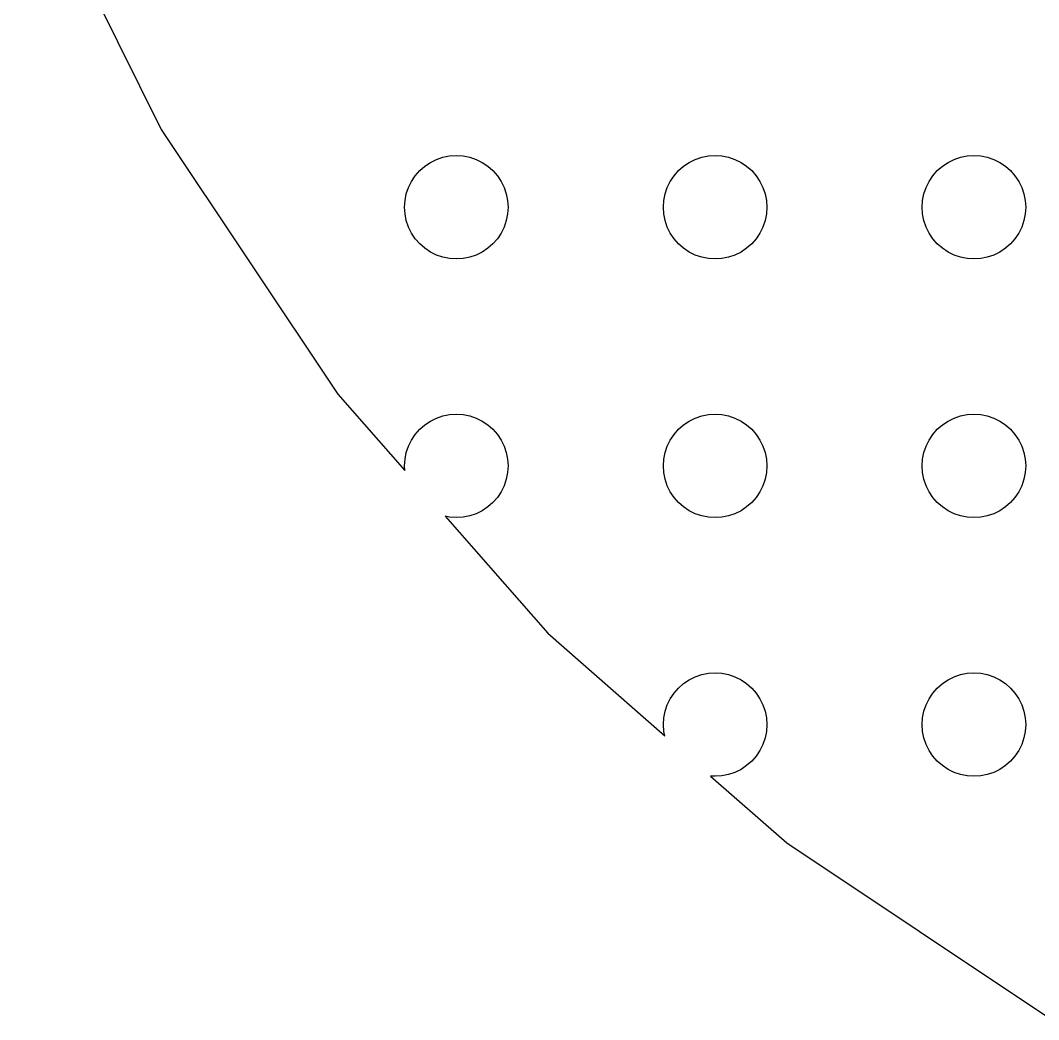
# Model space of a CAD drawing. Header units: metres. Extents: x -141 to 141, y -141 to 141.
# Drawn here: x -130.3 to -71.2, y -122.1 to -64.2 of the extents above; entities that cross this region are included whole.
import ezdxf

# ---------------------------------------------------------------- set-up
doc = ezdxf.new("R2010")
doc.units = ezdxf.units.M

msp = doc.modelspace()

# ---------------------------------------------------------------- linework, layer by layer
for p, q in [((-130.267, -53.9584), (-122.11, -70.5)), ((-122.11, -70.5), (-111.863, -85.8354)), ((-105.392, -72.0257), (-105, -72)), ((-105, -72), (-104.608, -72.0257)), ((-90.3916, -72.0257), (-90, -72)), ((-90, -72), (-89.6084, -72.0257)), ((-75.3916, -72.0257), (-75, -72)), ((-75, -72), (-74.6084, -72.0257)), ((-106.826, -72.6199), (-106.5, -72.4019)), ((-106.5, -72.4019), (-106.148, -72.2284)), ((-106.148, -72.2284), (-105.776, -72.1022)), ((-105.776, -72.1022), (-105.392, -72.0257)), ((-104.608, -72.0257), (-104.224, -72.1022)), ((-104.224, -72.1022), (-103.852, -72.2284)), ((-103.852, -72.2284), (-103.5, -72.4019)), ((-103.5, -72.4019), (-103.174, -72.6199)), ((-91.8263, -72.6199), (-91.5, -72.4019)), ((-91.5, -72.4019), (-91.148, -72.2284)), ((-91.148, -72.2284), (-90.7765, -72.1022)), ((-90.7765, -72.1022), (-90.3916, -72.0257)), ((-89.6084, -72.0257), (-89.2235, -72.1022)), ((-89.2235, -72.1022), (-88.8519, -72.2284)), ((-88.8519, -72.2284), (-88.5, -72.4019)), ((-88.5, -72.4019), (-88.1737, -72.6199)), ((-76.8263, -72.6199), (-76.5, -72.4019)), ((-76.5, -72.4019), (-76.148, -72.2284)), ((-76.148, -72.2284), (-75.7765, -72.1022)), ((-75.7765, -72.1022), (-75.3916, -72.0257)), ((-74.6084, -72.0257), (-74.2235, -72.1022)), ((-74.2235, -72.1022), (-73.8519, -72.2284)), ((-73.8519, -72.2284), (-73.5, -72.4019)), ((-73.5, -72.4019), (-73.1737, -72.6199)), ((-107.598, -73.5), (-107.38, -73.1737)), ((-107.38, -73.1737), (-107.121, -72.8787)), ((-107.121, -72.8787), (-106.826, -72.6199)), ((-103.174, -72.6199), (-102.879, -72.8787)), ((-102.879, -72.8787), (-102.62, -73.1737)), ((-102.62, -73.1737), (-102.402, -73.5)), ((-92.5981, -73.5), (-92.3801, -73.1737)), ((-92.3801, -73.1737), (-92.1213, -72.8787)), ((-92.1213, -72.8787), (-91.8263, -72.6199)), ((-88.1737, -72.6199), (-87.8787, -72.8787)), ((-87.8787, -72.8787), (-87.6199, -73.1737)), ((-87.6199, -73.1737), (-87.4019, -73.5)), ((-77.5981, -73.5), (-77.3801, -73.1737)), ((-77.3801, -73.1737), (-77.1213, -72.8787)), ((-77.1213, -72.8787), (-76.8263, -72.6199)), ((-73.1737, -72.6199), (-72.8787, -72.8787)), ((-72.8787, -72.8787), (-72.6199, -73.1737)), ((-72.6199, -73.1737), (-72.4019, -73.5)), ((-107.772, -73.8519), (-107.598, -73.5)), ((-102.402, -73.5), (-102.228, -73.8519)), ((-92.7716, -73.8519), (-92.5981, -73.5)), ((-87.4019, -73.5), (-87.2284, -73.8519)), ((-77.7716, -73.8519), (-77.5981, -73.5)), ((-72.4019, -73.5), (-72.2284, -73.8519)), ((-107.974, -74.6084), (-107.898, -74.2235)), ((-107.898, -74.2235), (-107.772, -73.8519)), ((-102.228, -73.8519), (-102.102, -74.2235)), ((-102.102, -74.2235), (-102.026, -74.6084)), ((-92.9743, -74.6084), (-92.8978, -74.2235)), ((-92.8978, -74.2235), (-92.7716, -73.8519)), ((-87.2284, -73.8519), (-87.1022, -74.2235)), ((-87.1022, -74.2235), (-87.0257, -74.6084)), ((-77.9743, -74.6084), (-77.8978, -74.2235)), ((-77.8978, -74.2235), (-77.7716, -73.8519)), ((-72.2284, -73.8519), (-72.1022, -74.2235)), ((-72.1022, -74.2235), (-72.0257, -74.6084)), ((-108, -75), (-107.974, -74.6084)), ((-102.026, -74.6084), (-102, -75)), ((-93, -75), (-92.9743, -74.6084)), ((-87.0257, -74.6084), (-87, -75)), ((-78, -75), (-77.9743, -74.6084)), ((-72.0257, -74.6084), (-72, -75)), ((-107.974, -75.3916), (-108, -75)), ((-107.898, -75.7765), (-107.974, -75.3916)), ((-102.026, -75.3916), (-102.102, -75.7765)), ((-102, -75), (-102.026, -75.3916)), ((-92.9743, -75.3916), (-93, -75)), ((-92.8978, -75.7765), (-92.9743, -75.3916)), ((-87.0257, -75.3916), (-87.1022, -75.7765)), ((-87, -75), (-87.0257, -75.3916)), ((-77.9743, -75.3916), (-78, -75)), ((-77.8978, -75.7765), (-77.9743, -75.3916)), ((-72.0257, -75.3916), (-72.1022, -75.7765)), ((-72, -75), (-72.0257, -75.3916)), ((-107.772, -76.148), (-107.898, -75.7765)), ((-102.102, -75.7765), (-102.228, -76.148)), ((-92.7716, -76.148), (-92.8978, -75.7765)), ((-87.1022, -75.7765), (-87.2284, -76.148)), ((-77.7716, -76.148), (-77.8978, -75.7765)), ((-72.1022, -75.7765), (-72.2284, -76.148)), ((-107.598, -76.5), (-107.772, -76.148)), ((-107.38, -76.8263), (-107.598, -76.5)), ((-102.402, -76.5), (-102.62, -76.8263)), ((-102.228, -76.148), (-102.402, -76.5)), ((-92.5981, -76.5), (-92.7716, -76.148)), ((-92.3801, -76.8263), (-92.5981, -76.5)), ((-87.4019, -76.5), (-87.6199, -76.8263)), ((-87.2284, -76.148), (-87.4019, -76.5)), ((-77.5981, -76.5), (-77.7716, -76.148)), ((-77.3801, -76.8263), (-77.5981, -76.5)), ((-72.4019, -76.5), (-72.6199, -76.8263)), ((-72.2284, -76.148), (-72.4019, -76.5)), ((-107.121, -77.1213), (-107.38, -76.8263)), ((-106.826, -77.3801), (-107.121, -77.1213)), ((-102.879, -77.1213), (-103.174, -77.3801)), ((-102.62, -76.8263), (-102.879, -77.1213)), ((-92.1213, -77.1213), (-92.3801, -76.8263)), ((-91.8263, -77.3801), (-92.1213, -77.1213)), ((-87.8787, -77.1213), (-88.1737, -77.3801)), ((-87.6199, -76.8263), (-87.8787, -77.1213)), ((-77.1213, -77.1213), (-77.3801, -76.8263)), ((-76.8263, -77.3801), (-77.1213, -77.1213)), ((-72.8787, -77.1213), (-73.1737, -77.3801)), ((-72.6199, -76.8263), (-72.8787, -77.1213)), ((-106.5, -77.5981), (-106.826, -77.3801)), ((-106.148, -77.7716), (-106.5, -77.5981)), ((-105.776, -77.8978), (-106.148, -77.7716)), ((-105.392, -77.9743), (-105.776, -77.8978)), ((-104.224, -77.8978), (-104.608, -77.9743)), ((-103.852, -77.7716), (-104.224, -77.8978)), ((-103.5, -77.5981), (-103.852, -77.7716)), ((-103.174, -77.3801), (-103.5, -77.5981)), ((-91.5, -77.5981), (-91.8263, -77.3801)), ((-91.148, -77.7716), (-91.5, -77.5981)), ((-90.7765, -77.8978), (-91.148, -77.7716)), ((-90.3916, -77.9743), (-90.7765, -77.8978)), ((-89.2235, -77.8978), (-89.6084, -77.9743)), ((-88.8519, -77.7716), (-89.2235, -77.8978)), ((-88.5, -77.5981), (-88.8519, -77.7716)), ((-88.1737, -77.3801), (-88.5, -77.5981)), ((-76.5, -77.5981), (-76.8263, -77.3801)), ((-76.148, -77.7716), (-76.5, -77.5981)), ((-75.7765, -77.8978), (-76.148, -77.7716)), ((-75.3916, -77.9743), (-75.7765, -77.8978)), ((-74.2235, -77.8978), (-74.6084, -77.9743)), ((-73.8519, -77.7716), (-74.2235, -77.8978)), ((-73.5, -77.5981), (-73.8519, -77.7716)), ((-73.1737, -77.3801), (-73.5, -77.5981)), ((-105, -78), (-105.392, -77.9743)), ((-104.608, -77.9743), (-105, -78)), ((-90, -78), (-90.3916, -77.9743)), ((-89.6084, -77.9743), (-90, -78)), ((-75, -78), (-75.3916, -77.9743)), ((-74.6084, -77.9743), (-75, -78)), ((-111.863, -85.8354), (-107.983, -90.2594)), ((-106.5, -87.4019), (-106.148, -87.2284)), ((-106.148, -87.2284), (-105.776, -87.1022)), ((-105.776, -87.1022), (-105.392, -87.0257)), ((-105.392, -87.0257), (-105, -87)), ((-105, -87), (-104.608, -87.0257)), ((-104.608, -87.0257), (-104.224, -87.1022)), ((-104.224, -87.1022), (-103.852, -87.2284)), ((-103.852, -87.2284), (-103.5, -87.4019)), ((-91.5, -87.4019), (-91.148, -87.2284)), ((-91.148, -87.2284), (-90.7765, -87.1022)), ((-90.7765, -87.1022), (-90.3916, -87.0257)), ((-90.3916, -87.0257), (-90, -87)), ((-90, -87), (-89.6084, -87.0257)), ((-89.6084, -87.0257), (-89.2235, -87.1022)), ((-89.2235, -87.1022), (-88.8519, -87.2284)), ((-88.8519, -87.2284), (-88.5, -87.4019)), ((-76.5, -87.4019), (-76.148, -87.2284)), ((-76.148, -87.2284), (-75.7765, -87.1022)), ((-75.7765, -87.1022), (-75.3916, -87.0257)), ((-75.3916, -87.0257), (-75, -87)), ((-75, -87), (-74.6084, -87.0257)), ((-74.6084, -87.0257), (-74.2235, -87.1022)), ((-74.2235, -87.1022), (-73.8519, -87.2284)), ((-73.8519, -87.2284), (-73.5, -87.4019)), ((-107.38, -88.1737), (-107.121, -87.8787)), ((-107.121, -87.8787), (-106.826, -87.6199)), ((-106.826, -87.6199), (-106.5, -87.4019)), ((-103.5, -87.4019), (-103.174, -87.6199)), ((-103.174, -87.6199), (-102.879, -87.8787)), ((-102.879, -87.8787), (-102.62, -88.1737)), ((-92.3801, -88.1737), (-92.1213, -87.8787)), ((-92.1213, -87.8787), (-91.8263, -87.6199)), ((-91.8263, -87.6199), (-91.5, -87.4019)), ((-88.5, -87.4019), (-88.1737, -87.6199)), ((-88.1737, -87.6199), (-87.8787, -87.8787)), ((-87.8787, -87.8787), (-87.6199, -88.1737)), ((-77.3801, -88.1737), (-77.1213, -87.8787)), ((-77.1213, -87.8787), (-76.8263, -87.6199)), ((-76.8263, -87.6199), (-76.5, -87.4019)), ((-73.5, -87.4019), (-73.1737, -87.6199)), ((-73.1737, -87.6199), (-72.8787, -87.8787)), ((-72.8787, -87.8787), (-72.6199, -88.1737)), ((-107.772, -88.8519), (-107.598, -88.5)), ((-107.598, -88.5), (-107.38, -88.1737)), ((-102.62, -88.1737), (-102.402, -88.5)), ((-102.402, -88.5), (-102.228, -88.8519)), ((-92.7716, -88.8519), (-92.5981, -88.5)), ((-92.5981, -88.5), (-92.3801, -88.1737)), ((-87.6199, -88.1737), (-87.4019, -88.5)), ((-87.4019, -88.5), (-87.2284, -88.8519)), ((-77.7716, -88.8519), (-77.5981, -88.5)), ((-77.5981, -88.5), (-77.3801, -88.1737)), ((-72.6199, -88.1737), (-72.4019, -88.5)), ((-72.4019, -88.5), (-72.2284, -88.8519)), ((-107.898, -89.2235), (-107.772, -88.8519)), ((-102.228, -88.8519), (-102.102, -89.2235)), ((-92.8978, -89.2235), (-92.7716, -88.8519)), ((-87.2284, -88.8519), (-87.1022, -89.2235)), ((-77.8978, -89.2235), (-77.7716, -88.8519)), ((-72.2284, -88.8519), (-72.1022, -89.2235)), ((-108, -90), (-107.974, -89.6084)), ((-107.974, -89.6084), (-107.898, -89.2235)), ((-102.102, -89.2235), (-102.026, -89.6084)), ((-102.026, -89.6084), (-102, -90)), ((-93, -90), (-92.9743, -89.6084)), ((-92.9743, -89.6084), (-92.8978, -89.2235)), ((-87.1022, -89.2235), (-87.0257, -89.6084)), ((-87.0257, -89.6084), (-87, -90)), ((-78, -90), (-77.9743, -89.6084)), ((-77.9743, -89.6084), (-77.8978, -89.2235)), ((-72.1022, -89.2235), (-72.0257, -89.6084)), ((-72.0257, -89.6084), (-72, -90)), ((-107.983, -90.2594), (-108, -90)), ((-102, -90), (-102.026, -90.3916)), ((-92.9743, -90.3916), (-93, -90)), ((-87, -90), (-87.0257, -90.3916)), ((-77.9743, -90.3916), (-78, -90)), ((-72, -90), (-72.0257, -90.3916)), ((-102.102, -90.7765), (-102.228, -91.148)), ((-102.026, -90.3916), (-102.102, -90.7765)), ((-92.8978, -90.7765), (-92.9743, -90.3916)), ((-92.7716, -91.148), (-92.8978, -90.7765)), ((-87.1022, -90.7765), (-87.2284, -91.148)), ((-87.0257, -90.3916), (-87.1022, -90.7765)), ((-77.8978, -90.7765), (-77.9743, -90.3916)), ((-77.7716, -91.148), (-77.8978, -90.7765)), ((-72.1022, -90.7765), (-72.2284, -91.148)), ((-72.0257, -90.3916), (-72.1022, -90.7765)), ((-102.228, -91.148), (-102.402, -91.5)), ((-92.5981, -91.5), (-92.7716, -91.148)), ((-87.2284, -91.148), (-87.4019, -91.5)), ((-77.5981, -91.5), (-77.7716, -91.148)), ((-72.2284, -91.148), (-72.4019, -91.5)), ((-102.62, -91.8263), (-102.879, -92.1213)), ((-102.402, -91.5), (-102.62, -91.8263)), ((-92.3801, -91.8263), (-92.5981, -91.5)), ((-92.1213, -92.1213), (-92.3801, -91.8263)), ((-87.6199, -91.8263), (-87.8787, -92.1213)), ((-87.4019, -91.5), (-87.6199, -91.8263)), ((-77.3801, -91.8263), (-77.5981, -91.5)), ((-77.1213, -92.1213), (-77.3801, -91.8263)), ((-72.6199, -91.8263), (-72.8787, -92.1213)), ((-72.4019, -91.5), (-72.6199, -91.8263)), ((-103.5, -92.5981), (-103.852, -92.7716)), ((-103.174, -92.3801), (-103.5, -92.5981)), ((-102.879, -92.1213), (-103.174, -92.3801)), ((-91.8263, -92.3801), (-92.1213, -92.1213)), ((-91.5, -92.5981), (-91.8263, -92.3801)), ((-91.148, -92.7716), (-91.5, -92.5981)), ((-88.5, -92.5981), (-88.8519, -92.7716)), ((-88.1737, -92.3801), (-88.5, -92.5981)), ((-87.8787, -92.1213), (-88.1737, -92.3801)), ((-76.8263, -92.3801), (-77.1213, -92.1213)), ((-76.5, -92.5981), (-76.8263, -92.3801)), ((-76.148, -92.7716), (-76.5, -92.5981)), ((-73.5, -92.5981), (-73.8519, -92.7716)), ((-73.1737, -92.3801), (-73.5, -92.5981)), ((-72.8787, -92.1213), (-73.1737, -92.3801)), ((-105.392, -92.9743), (-105.647, -92.9236)), ((-105.647, -92.9236), (-99.7021, -99.7021)), ((-105, -93), (-105.392, -92.9743)), ((-104.608, -92.9743), (-105, -93)), ((-104.224, -92.8978), (-104.608, -92.9743)), ((-103.852, -92.7716), (-104.224, -92.8978)), ((-90.7765, -92.8978), (-91.148, -92.7716)), ((-90.3916, -92.9743), (-90.7765, -92.8978)), ((-90, -93), (-90.3916, -92.9743)), ((-89.6084, -92.9743), (-90, -93)), ((-89.2235, -92.8978), (-89.6084, -92.9743)), ((-88.8519, -92.7716), (-89.2235, -92.8978)), ((-75.7765, -92.8978), (-76.148, -92.7716)), ((-75.3916, -92.9743), (-75.7765, -92.8978)), ((-75, -93), (-75.3916, -92.9743)), ((-74.6084, -92.9743), (-75, -93)), ((-74.2235, -92.8978), (-74.6084, -92.9743)), ((-73.8519, -92.7716), (-74.2235, -92.8978)), ((-99.7021, -99.7021), (-92.9236, -105.647)), ((-90.7765, -102.102), (-90.3916, -102.026)), ((-90.3916, -102.026), (-90, -102)), ((-90, -102), (-89.6084, -102.026)), ((-89.6084, -102.026), (-89.2235, -102.102)), ((-75.7765, -102.102), (-75.3916, -102.026)), ((-75.3916, -102.026), (-75, -102)), ((-75, -102), (-74.6084, -102.026)), ((-74.6084, -102.026), (-74.2235, -102.102)), ((-92.1213, -102.879), (-91.8263, -102.62)), ((-91.8263, -102.62), (-91.5, -102.402)), ((-91.5, -102.402), (-91.148, -102.228)), ((-91.148, -102.228), (-90.7765, -102.102)), ((-89.2235, -102.102), (-88.8519, -102.228)), ((-88.8519, -102.228), (-88.5, -102.402)), ((-88.5, -102.402), (-88.1737, -102.62)), ((-88.1737, -102.62), (-87.8787, -102.879)), ((-77.1213, -102.879), (-76.8263, -102.62)), ((-76.8263, -102.62), (-76.5, -102.402)), ((-76.5, -102.402), (-76.148, -102.228)), ((-76.148, -102.228), (-75.7765, -102.102)), ((-74.2235, -102.102), (-73.8519, -102.228)), ((-73.8519, -102.228), (-73.5, -102.402)), ((-73.5, -102.402), (-73.1737, -102.62)), ((-73.1737, -102.62), (-72.8787, -102.879)), ((-92.5981, -103.5), (-92.3801, -103.174)), ((-92.3801, -103.174), (-92.1213, -102.879)), ((-87.8787, -102.879), (-87.6199, -103.174)), ((-87.6199, -103.174), (-87.4019, -103.5)), ((-77.5981, -103.5), (-77.3801, -103.174)), ((-77.3801, -103.174), (-77.1213, -102.879)), ((-72.8787, -102.879), (-72.6199, -103.174)), ((-72.6199, -103.174), (-72.4019, -103.5)), ((-92.8978, -104.224), (-92.7716, -103.852)), ((-92.7716, -103.852), (-92.5981, -103.5)), ((-87.4019, -103.5), (-87.2284, -103.852)), ((-87.2284, -103.852), (-87.1022, -104.224)), ((-77.8978, -104.224), (-77.7716, -103.852)), ((-77.7716, -103.852), (-77.5981, -103.5)), ((-72.4019, -103.5), (-72.2284, -103.852)), ((-72.2284, -103.852), (-72.1022, -104.224)), ((-92.9743, -104.608), (-92.8978, -104.224)), ((-87.1022, -104.224), (-87.0257, -104.608)), ((-77.9743, -104.608), (-77.8978, -104.224)), ((-72.1022, -104.224), (-72.0257, -104.608)), ((-93, -105), (-92.9743, -104.608)), ((-92.9743, -105.392), (-93, -105)), ((-87.0257, -104.608), (-87, -105)), ((-87, -105), (-87.0257, -105.392)), ((-78, -105), (-77.9743, -104.608)), ((-77.9743, -105.392), (-78, -105)), ((-72.0257, -104.608), (-72, -105)), ((-72, -105), (-72.0257, -105.392)), ((-92.9236, -105.647), (-92.9743, -105.392)), ((-87.0257, -105.392), (-87.1022, -105.776)), ((-77.8978, -105.776), (-77.9743, -105.392)), ((-72.0257, -105.392), (-72.1022, -105.776)), ((-87.2284, -106.148), (-87.4019, -106.5)), ((-87.1022, -105.776), (-87.2284, -106.148)), ((-77.7716, -106.148), (-77.8978, -105.776)), ((-77.5981, -106.5), (-77.7716, -106.148)), ((-72.2284, -106.148), (-72.4019, -106.5)), ((-72.1022, -105.776), (-72.2284, -106.148)), ((-87.4019, -106.5), (-87.6199, -106.826)), ((-77.3801, -106.826), (-77.5981, -106.5)), ((-72.4019, -106.5), (-72.6199, -106.826)), ((-88.1737, -107.38), (-88.5, -107.598)), ((-87.8787, -107.121), (-88.1737, -107.38)), ((-87.6199, -106.826), (-87.8787, -107.121)), ((-77.1213, -107.121), (-77.3801, -106.826)), ((-76.8263, -107.38), (-77.1213, -107.121)), ((-76.5, -107.598), (-76.8263, -107.38)), ((-73.1737, -107.38), (-73.5, -107.598)), ((-72.8787, -107.121), (-73.1737, -107.38)), ((-72.6199, -106.826), (-72.8787, -107.121)), ((-90, -108), (-90.2594, -107.983)), ((-90.2594, -107.983), (-85.8354, -111.863)), ((-89.6084, -107.974), (-90, -108)), ((-89.2235, -107.898), (-89.6084, -107.974)), ((-88.8519, -107.772), (-89.2235, -107.898)), ((-88.5, -107.598), (-88.8519, -107.772)), ((-76.148, -107.772), (-76.5, -107.598)), ((-75.7765, -107.898), (-76.148, -107.772)), ((-75.3916, -107.974), (-75.7765, -107.898)), ((-75, -108), (-75.3916, -107.974)), ((-74.6084, -107.974), (-75, -108)), ((-74.2235, -107.898), (-74.6084, -107.974)), ((-73.8519, -107.772), (-74.2235, -107.898)), ((-73.5, -107.598), (-73.8519, -107.772)), ((-85.8354, -111.863), (-70.5, -122.11))]:
    msp.add_line(p, q)

doc.saveas('drawing.dxf')
